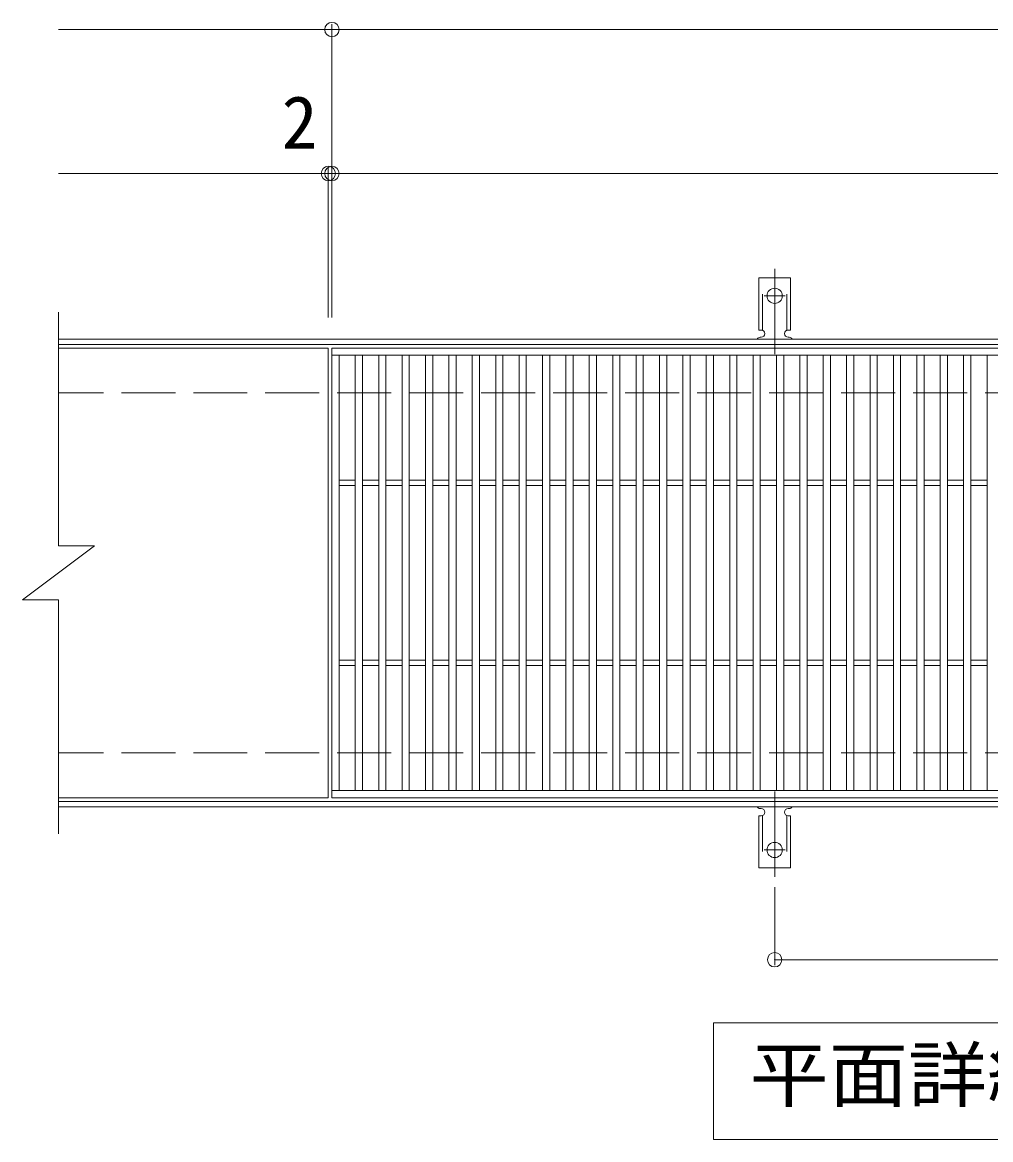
# Model space of a CAD drawing. Units: millimetres, scale not verified. Extents: x -1708 to 1567, y -1369 to 1137.
# Drawn here: x -676 to -138, y 485 to 1106 of the extents above; entities that cross this region are included whole.
import ezdxf
from ezdxf.enums import TextEntityAlignment as Align

# ---------------------------------------------------------------- set-up
doc = ezdxf.new("R2010")
doc.units = ezdxf.units.MM
doc.header["$LTSCALE"] = 10
doc.header["$PDMODE"] = 32
doc.header["$PDSIZE"] = 8
for name, pattern in [('CHAIN2', [12, 9, -1, 1, -1]), ('DASHED2', [3, 2, -1]), ('DASHED3', [4, 3, -1])]:
    doc.linetypes.add(name, pattern=pattern)
for name, color, linetype, lineweight in [('C-1', 2, 'Continuous', 9), ('C-2', 3, 'Continuous', 9), ('C-4', 7, 'Continuous', 9), ('C-5', 7, 'Continuous', 9), ('C-A', 3, 'Continuous', 9)]:
    doc.layers.add(name, color=color, linetype=linetype, lineweight=lineweight)
doc.styles.add('ＭＳ ゴシック', font='')
doc.styles.get('ＭＳ ゴシック').set_extended_font_data('MS Gothic')

msp = doc.modelspace()

# ---------------------------------------------------------------- linework, layer by layer
at = {"layer": 'C-1'}
for p, q in [((649.11, 930.27), (-655.89, 930.27)), ((649.11, 927.27), (-655.89, 927.27)), ((649.11, 673.27), (-655.89, 673.27)), ((649.11, 670.27), (-655.89, 670.27))]:
    msp.add_line(p, q, dxfattribs=at)
at = {"layer": 'C-1', "linetype": 'DASHED3'}
for p, q in [((649.11, 900.27), (-655.89, 900.27)), ((649.11, 700.27), (-655.89, 700.27))]:
    msp.add_line(p, q, dxfattribs=at)
at = {"layer": 'C-2'}
for p, q in [((-655.89, 945.27), (-655.89, 815.27)), ((-505.89, 925.27), (-655.89, 925.27)), ((-505.89, 925.27), (-505.89, 675.27)), ((-503.89, 921.27), (488.11, 921.27)), ((-499.89, 679.27), (-499.89, 921.27)), ((-490.89, 679.27), (-490.89, 921.27)), ((-486.89, 679.27), (-486.89, 921.27)), ((-477.89, 679.27), (-477.89, 921.27)), ((-473.89, 679.27), (-473.89, 921.27)), ((-464.89, 679.27), (-464.89, 921.27)), ((-460.89, 679.27), (-460.89, 921.27)), ((-451.89, 679.27), (-451.89, 921.27)), ((-447.89, 679.27), (-447.89, 921.27)), ((-438.89, 679.27), (-438.89, 921.27)), ((-434.89, 679.27), (-434.89, 921.27)), ((-425.89, 679.27), (-425.89, 921.27)), ((-421.89, 679.27), (-421.89, 921.27)), ((-412.89, 679.27), (-412.89, 921.27)), ((-408.89, 679.27), (-408.89, 921.27)), ((-399.89, 679.27), (-399.89, 921.27)), ((-395.89, 679.27), (-395.89, 921.27)), ((-386.89, 679.27), (-386.89, 921.27)), ((-382.89, 679.27), (-382.89, 921.27)), ((-373.89, 679.27), (-373.89, 921.27)), ((-369.89, 679.27), (-369.89, 921.27)), ((-360.89, 679.27), (-360.89, 921.27)), ((-356.89, 679.27), (-356.89, 921.27)), ((-347.89, 679.27), (-347.89, 921.27)), ((-343.89, 679.27), (-343.89, 921.27)), ((-334.89, 679.27), (-334.89, 921.27)), ((-330.89, 679.27), (-330.89, 921.27)), ((-321.89, 679.27), (-321.89, 921.27)), ((-317.89, 679.27), (-317.89, 921.27)), ((-308.89, 679.27), (-308.89, 921.27)), ((-304.89, 679.27), (-304.89, 921.27)), ((-295.89, 679.27), (-295.89, 921.27)), ((-291.89, 679.27), (-291.89, 921.27)), ((-282.89, 679.27), (-282.89, 921.27)), ((-278.89, 679.27), (-278.89, 921.27)), ((-269.89, 679.27), (-269.89, 921.27)), ((-265.89, 679.27), (-265.89, 921.27)), ((-256.89, 679.27), (-256.89, 921.27)), ((-252.89, 679.27), (-252.89, 921.27)), ((-243.89, 679.27), (-243.89, 921.27)), ((-239.89, 679.27), (-239.89, 921.27)), ((-230.89, 679.27), (-230.89, 921.27)), ((-226.89, 679.27), (-226.89, 921.27)), ((-217.89, 679.27), (-217.89, 921.27)), ((-213.89, 679.27), (-213.89, 921.27)), ((-204.89, 679.27), (-204.89, 921.27)), ((-200.89, 679.27), (-200.89, 921.27)), ((-191.89, 679.27), (-191.89, 921.27)), ((-187.89, 679.27), (-187.89, 921.27)), ((-178.89, 679.27), (-178.89, 921.27)), ((-174.89, 679.27), (-174.89, 921.27)), ((-165.89, 679.27), (-165.89, 921.27)), ((-161.89, 679.27), (-161.89, 921.27)), ((-152.89, 679.27), (-152.89, 921.27)), ((-148.89, 679.27), (-148.89, 921.27)), ((-139.89, 679.27), (-139.89, 921.27)), ((-499.89, 851.77), (-490.89, 851.77)), ((-486.89, 851.77), (-477.89, 851.77)), ((-473.89, 851.77), (-464.89, 851.77)), ((-460.89, 851.77), (-451.89, 851.77)), ((-447.89, 851.77), (-438.89, 851.77)), ((-434.89, 851.77), (-425.89, 851.77)), ((-421.89, 851.77), (-412.89, 851.77)), ((-408.89, 851.77), (-399.89, 851.77)), ((-395.89, 851.77), (-386.89, 851.77)), ((-382.89, 851.77), (-373.89, 851.77)), ((-369.89, 851.77), (-360.89, 851.77)), ((-356.89, 851.77), (-347.89, 851.77)), ((-343.89, 851.77), (-334.89, 851.77)), ((-330.89, 851.77), (-321.89, 851.77)), ((-317.89, 851.77), (-308.89, 851.77)), ((-304.89, 851.77), (-295.89, 851.77)), ((-291.89, 851.77), (-282.89, 851.77)), ((-278.89, 851.77), (-269.89, 851.77)), ((-265.89, 851.77), (-256.89, 851.77)), ((-252.89, 851.77), (-243.89, 851.77)), ((-239.89, 851.77), (-230.89, 851.77)), ((-226.89, 851.77), (-217.89, 851.77)), ((-213.89, 851.77), (-204.89, 851.77)), ((-200.89, 851.77), (-191.89, 851.77)), ((-187.89, 851.77), (-178.89, 851.77)), ((-174.89, 851.77), (-165.89, 851.77)), ((-161.89, 851.77), (-152.89, 851.77)), ((-148.89, 851.77), (-139.89, 851.77)), ((-499.89, 848.77), (-490.89, 848.77)), ((-486.89, 848.77), (-477.89, 848.77)), ((-473.89, 848.77), (-464.89, 848.77)), ((-460.89, 848.77), (-451.89, 848.77)), ((-447.89, 848.77), (-438.89, 848.77)), ((-434.89, 848.77), (-425.89, 848.77)), ((-421.89, 848.77), (-412.89, 848.77)), ((-408.89, 848.77), (-399.89, 848.77)), ((-395.89, 848.77), (-386.89, 848.77)), ((-382.89, 848.77), (-373.89, 848.77)), ((-369.89, 848.77), (-360.89, 848.77)), ((-356.89, 848.77), (-347.89, 848.77)), ((-343.89, 848.77), (-334.89, 848.77)), ((-330.89, 848.77), (-321.89, 848.77)), ((-317.89, 848.77), (-308.89, 848.77)), ((-304.89, 848.77), (-295.89, 848.77)), ((-291.89, 848.77), (-282.89, 848.77)), ((-278.89, 848.77), (-269.89, 848.77)), ((-265.89, 848.77), (-256.89, 848.77)), ((-252.89, 848.77), (-243.89, 848.77)), ((-239.89, 848.77), (-230.89, 848.77)), ((-226.89, 848.77), (-217.89, 848.77)), ((-213.89, 848.77), (-204.89, 848.77)), ((-200.89, 848.77), (-191.89, 848.77)), ((-187.89, 848.77), (-178.89, 848.77)), ((-174.89, 848.77), (-165.89, 848.77)), ((-161.89, 848.77), (-152.89, 848.77)), ((-148.89, 848.77), (-139.89, 848.77)), ((-675.89, 785.27), (-635.89, 815.27)), ((-655.89, 815.27), (-635.89, 815.27)), ((-675.89, 785.27), (-655.89, 785.27)), ((-655.89, 785.27), (-655.89, 655.27)), ((-499.89, 751.77), (-490.89, 751.77)), ((-486.89, 751.77), (-477.89, 751.77)), ((-473.89, 751.77), (-464.89, 751.77)), ((-460.89, 751.77), (-451.89, 751.77)), ((-447.89, 751.77), (-438.89, 751.77)), ((-434.89, 751.77), (-425.89, 751.77)), ((-421.89, 751.77), (-412.89, 751.77)), ((-408.89, 751.77), (-399.89, 751.77)), ((-395.89, 751.77), (-386.89, 751.77)), ((-382.89, 751.77), (-373.89, 751.77)), ((-369.89, 751.77), (-360.89, 751.77)), ((-356.89, 751.77), (-347.89, 751.77)), ((-343.89, 751.77), (-334.89, 751.77)), ((-330.89, 751.77), (-321.89, 751.77)), ((-317.89, 751.77), (-308.89, 751.77)), ((-304.89, 751.77), (-295.89, 751.77)), ((-291.89, 751.77), (-282.89, 751.77)), ((-278.89, 751.77), (-269.89, 751.77)), ((-265.89, 751.77), (-256.89, 751.77)), ((-252.89, 751.77), (-243.89, 751.77)), ((-239.89, 751.77), (-230.89, 751.77)), ((-226.89, 751.77), (-217.89, 751.77)), ((-213.89, 751.77), (-204.89, 751.77)), ((-200.89, 751.77), (-191.89, 751.77)), ((-187.89, 751.77), (-178.89, 751.77)), ((-174.89, 751.77), (-165.89, 751.77)), ((-161.89, 751.77), (-152.89, 751.77)), ((-148.89, 751.77), (-139.89, 751.77)), ((-499.89, 748.77), (-490.89, 748.77)), ((-486.89, 748.77), (-477.89, 748.77)), ((-473.89, 748.77), (-464.89, 748.77)), ((-460.89, 748.77), (-451.89, 748.77)), ((-447.89, 748.77), (-438.89, 748.77)), ((-434.89, 748.77), (-425.89, 748.77)), ((-421.89, 748.77), (-412.89, 748.77)), ((-408.89, 748.77), (-399.89, 748.77)), ((-395.89, 748.77), (-386.89, 748.77)), ((-382.89, 748.77), (-373.89, 748.77)), ((-369.89, 748.77), (-360.89, 748.77)), ((-356.89, 748.77), (-347.89, 748.77)), ((-343.89, 748.77), (-334.89, 748.77)), ((-330.89, 748.77), (-321.89, 748.77)), ((-317.89, 748.77), (-308.89, 748.77)), ((-304.89, 748.77), (-295.89, 748.77)), ((-291.89, 748.77), (-282.89, 748.77)), ((-278.89, 748.77), (-269.89, 748.77)), ((-265.89, 748.77), (-256.89, 748.77)), ((-252.89, 748.77), (-243.89, 748.77)), ((-239.89, 748.77), (-230.89, 748.77)), ((-226.89, 748.77), (-217.89, 748.77)), ((-213.89, 748.77), (-204.89, 748.77)), ((-200.89, 748.77), (-191.89, 748.77)), ((-187.89, 748.77), (-178.89, 748.77)), ((-174.89, 748.77), (-165.89, 748.77)), ((-161.89, 748.77), (-152.89, 748.77)), ((-148.89, 748.77), (-139.89, 748.77)), ((488.11, 679.27), (-503.89, 679.27)), ((-505.89, 675.27), (-655.89, 675.27)), ((488.11, 675.27), (-503.89, 675.27))]:
    msp.add_line(p, q, dxfattribs=at)
msp.add_lwpolyline([(-503.89, 675.27), (-503.89, 925.27), (488.11, 925.27)], dxfattribs=at)
at = {"layer": 'C-4'}
for p, q in [((-655.89, 1102.27), (649.11, 1102.27)), ((-503.89, 942.27), (-503.89, 1105.27)), ((-505.89, 942.27), (-505.89, 1025.27)), ((-655.89, 1022.27), (649.11, 1022.27)), ((-257.89, 625.55), (-257.89, 582.27)), ((-257.89, 585.27), (242.11, 585.27))]:
    msp.add_line(p, q, dxfattribs=at)
for p in [(-503.89, 1102.27), (-505.89, 1022.27), (-503.89, 1022.27), (-257.89, 585.27)]:
    msp.add_point(p, dxfattribs=at)
at = {"layer": 'C-5'}
msp.add_lwpolyline([(-291.89, 485.27), (-291.89, 550.27), (283.11, 550.27), (283.11, 485.27)], close=True, dxfattribs=at)
at = {"layer": 'C-A', "color": 7, "linetype": 'CHAIN2'}
for p, q in [((-257.89, 921.8), (-257.89, 969.2)), ((-263.67, 954.27), (-252.12, 954.27)), ((-257.89, 678.74), (-257.89, 631.34)), ((-263.67, 646.27), (-252.12, 646.27))]:
    msp.add_line(p, q, dxfattribs=at)
at = {"layer": 'C-A'}
for p, q in [((-266.64, 935.27), (-266.64, 964.27)), ((-249.14, 964.27), (-266.64, 964.27)), ((-249.14, 935.27), (-249.14, 964.27)), ((-266.64, 935.27), (-265.39, 935.27)), ((-249.14, 935.27), (-250.39, 935.27)), ((-265.89, 931.27), (-265.39, 931.27)), ((-250.4, 931.27), (-249.88, 931.27)), ((-266.64, 665.27), (-265.39, 665.27)), ((-266.64, 665.27), (-266.64, 636.27)), ((-265.89, 669.27), (-265.39, 669.27)), ((-250.4, 669.27), (-249.88, 669.27)), ((-249.14, 665.27), (-250.39, 665.27)), ((-249.14, 665.27), (-249.14, 636.27)), ((-249.14, 636.27), (-266.64, 636.27))]:
    msp.add_line(p, q, dxfattribs=at)
at = {"layer": 'C-A', "linetype": 'DASHED2'}
for p, q in [((-264.64, 935.12), (-264.64, 964.27)), ((-251.14, 935.12), (-251.14, 964.27)), ((-264.64, 665.41), (-264.64, 636.27)), ((-251.14, 665.41), (-251.14, 636.27))]:
    msp.add_line(p, q, dxfattribs=at)
at = {"layer": 'C-A'}
for centre in [(-257.89, 954.27), (-257.89, 646.27)]:
    msp.add_circle(centre, 4.25, dxfattribs=at)
for centre, start, end in [((-265.39, 933.27), 270, 90), ((-250.39, 933.27), 90, 269.8667), ((-265.89, 929.27), 90.27596, 150.00047), ((-249.89, 929.27), 29.99927, 89.75836), ((-265.89, 671.27), 209.99951, 269.72403), ((-265.39, 667.27), 270, 90), ((-250.39, 667.27), 90.13329, 270), ((-249.89, 671.27), 270.24162, 330.00072)]:
    msp.add_arc(centre, 2, start, end, dxfattribs=at)

# ---------------------------------------------------------------- texts
at = {"layer": 'C-4', "color": 2, "style": 'ＭＳ ゴシック'}
msp.add_text('2', height=29.33, dxfattribs=at).set_placement((-531.85, 1027.27), align=Align.BOTTOM_LEFT)
at = {"layer": 'C-5', "color": 2, "style": 'ＭＳ ゴシック', "width": 1.1}
msp.add_text('平面詳細図\u3000Ｓ＝１：１０', height=29.33, dxfattribs=at).set_placement((-271.89, 497.77), align=Align.BOTTOM_LEFT)

doc.saveas('drawing.dxf')
